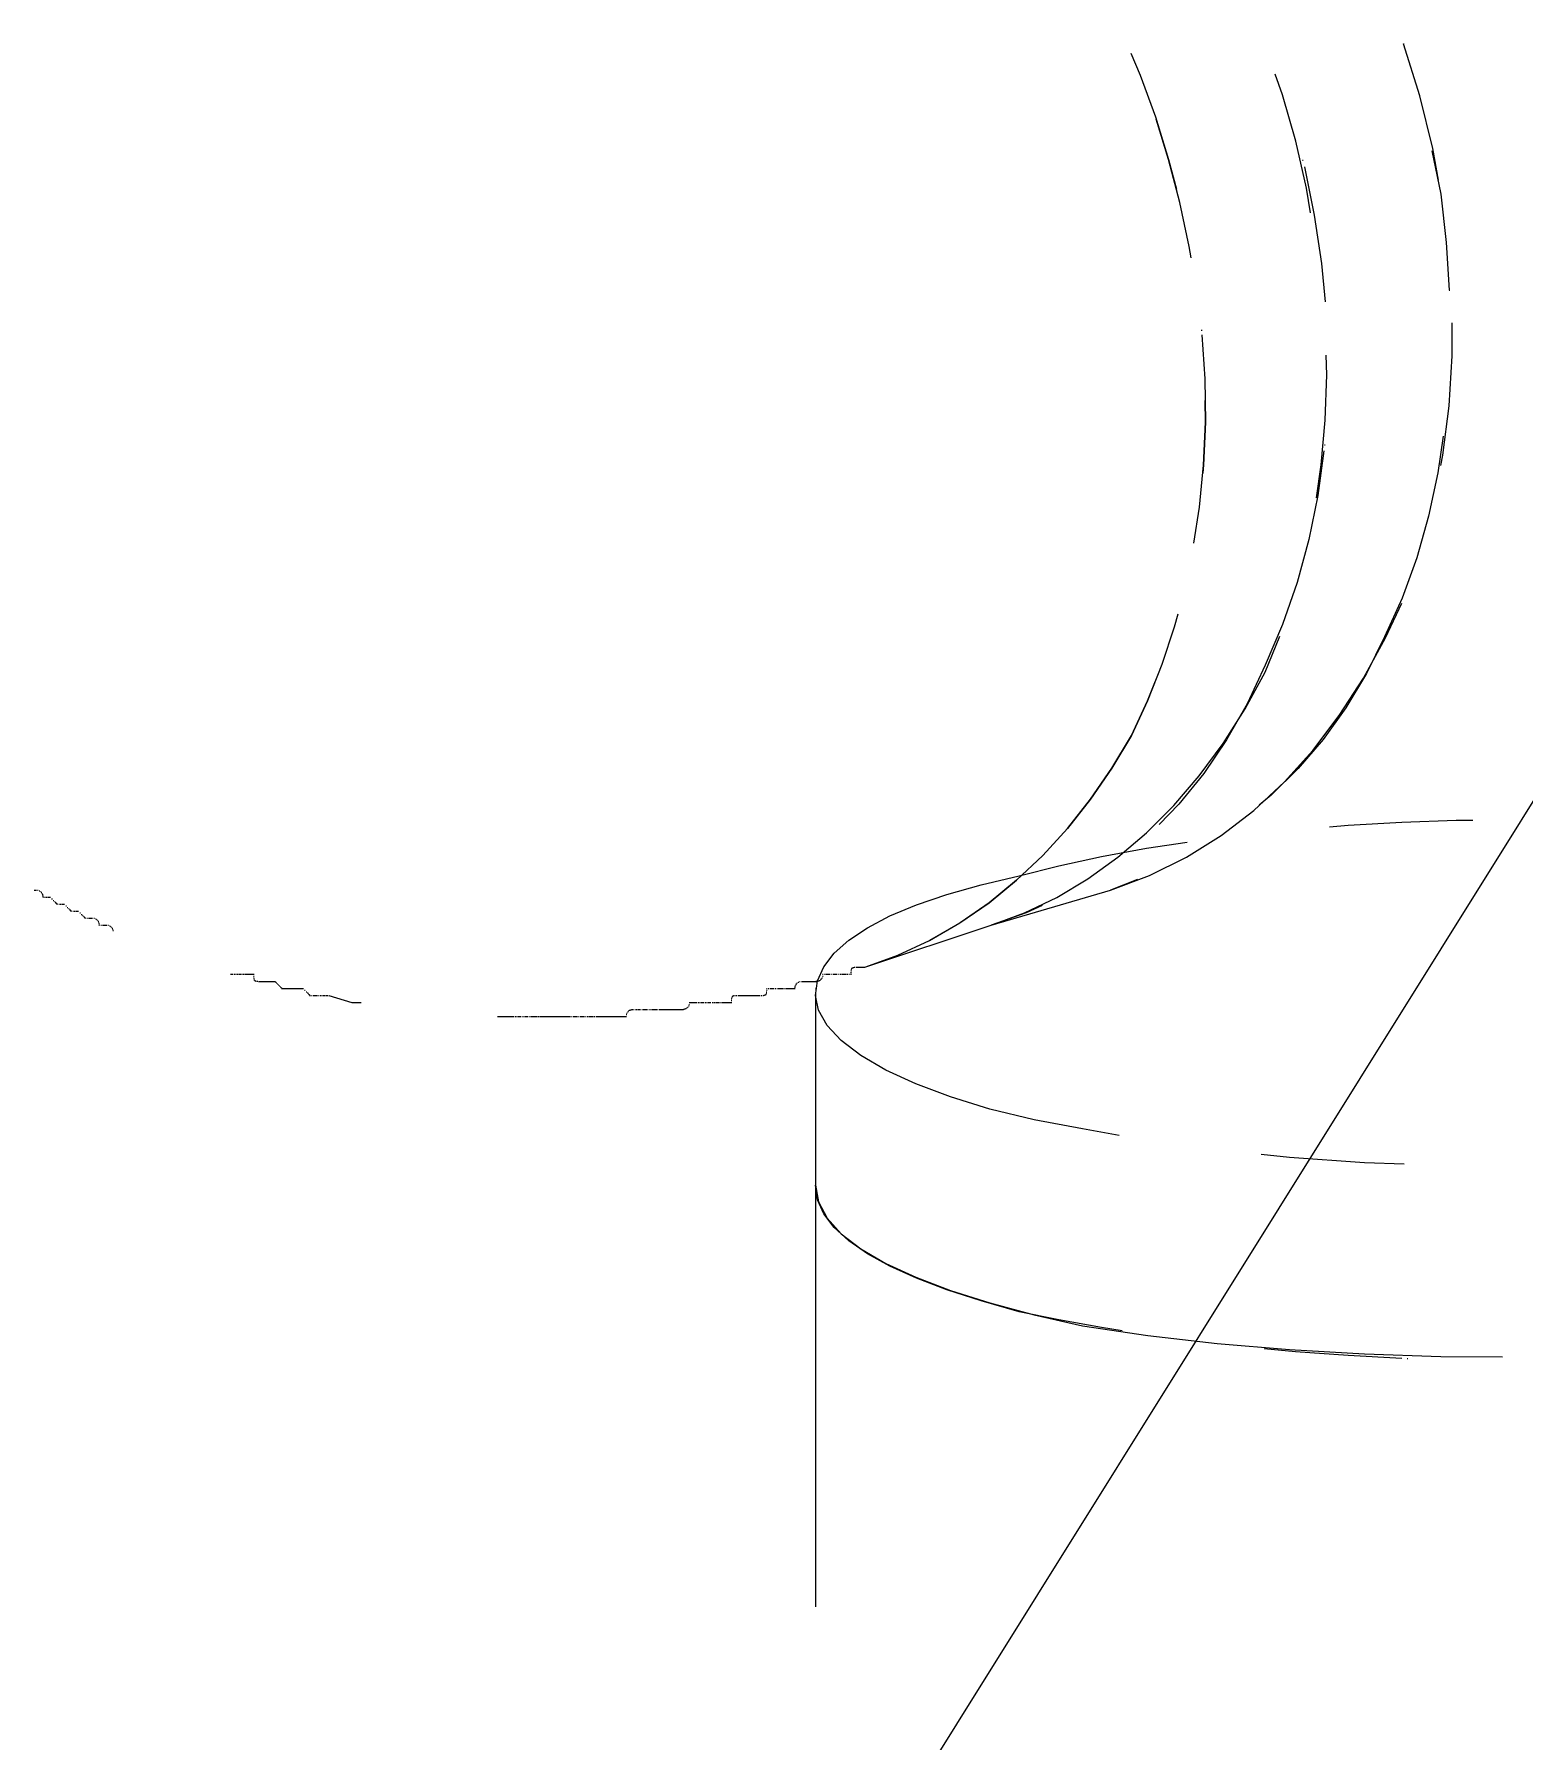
# Model space of a CAD drawing. Header units: metres. Extents: x 20 to 415, y 5 to 292.
# Drawn here: x 217.8 to 222.35, y 217.38 to 222.59 of the extents above; entities that cross this region are included whole.
import ezdxf

# ---------------------------------------------------------------- set-up
doc = ezdxf.new("R2010")
doc.units = ezdxf.units.M
doc.layers.add('ИЗОЛЯЦИЯ', color=3, linetype='Continuous')
doc.layers.add('ПОЗИЦИИ', color=1, linetype='Continuous')

msp = doc.modelspace()

# ---------------------------------------------------------------- linework, layer by layer
at = {"layer": 'ИЗОЛЯЦИЯ'}
for points in [[(221.1468, 222.5336), (221.175, 222.4666)], [(222.0288, 222.4035), (221.9792, 222.5619)], [(221.9792, 222.5619), (221.9814, 222.5619)], [(221.175, 222.4666), (221.2213, 222.3391)], [(221.61, 222.4059), (221.5875, 222.4698)], [(221.6508, 222.2651), (221.61, 222.4059)], [(222.0687, 222.2427), (222.0288, 222.4035)], [(221.2213, 222.3391), (221.2619, 222.2093)], [(221.2619, 222.2093), (221.2233, 222.3325)], [(221.6832, 222.121), (221.6508, 222.2651)], [(221.2619, 222.2093), (221.2855, 222.1187)], [(221.2964, 222.0771), (221.2619, 222.2093)], [(221.6712, 222.2065), (221.6733, 222.2065)], [(222.0661, 222.235), (222.0932, 222.103)], [(222.0867, 222.1453), (222.0687, 222.2427)], [(221.6766, 222.1861), (221.7068, 222.0386)], [(221.6952, 222.0461), (221.6832, 222.121)], [(222.0932, 222.103), (222.1093, 221.9558)], [(221.325, 221.9436), (221.2964, 222.0771)], [(221.7068, 222.0386), (221.7287, 221.8914)], [(222.1093, 221.9558), (222.1187, 221.81)], [(221.3308, 221.9086), (221.325, 221.9436)], [(221.7287, 221.8914), (221.7399, 221.7746)], [(222.1187, 221.81), (222.1209, 221.81)], [(221.3617, 221.6879), (221.3638, 221.6879)], [(222.1282, 221.6094), (222.1282, 221.71)], [(221.3634, 221.6738), (221.3724, 221.5394)], [(221.7448, 221.5516), (221.7431, 221.6115)], [(222.1185, 221.4563), (222.1282, 221.6094)], [(221.3724, 221.5394), (221.3742, 221.4065)], [(221.7405, 221.4132), (221.7448, 221.5516)], [(221.3742, 221.4065), (221.3733, 221.4733)], [(222.0992, 221.3061), (222.1185, 221.4563)], [(221.3742, 221.4065), (221.3686, 221.2756)], [(221.3686, 221.2756), (221.3742, 221.4065)], [(221.7283, 221.2767), (221.7405, 221.4132)], [(221.7365, 221.3196), (221.7178, 221.1825)], [(221.7377, 221.3374), (221.7399, 221.3374)], [(222.1007, 221.3642), (222.084, 221.2516)], [(221.3559, 221.1473), (221.3686, 221.2756)], [(221.3686, 221.2756), (221.366, 221.2509)], [(221.7133, 221.1754), (221.7283, 221.2767)], [(222.093, 221.2743), (222.0992, 221.3061)], [(222.084, 221.2516), (222.056, 221.12)], [(221.7178, 221.1825), (221.6905, 221.0483)], [(221.3389, 221.0376), (221.3559, 221.1473)], [(222.056, 221.12), (222.0198, 220.9925)], [(221.6905, 221.0483), (221.6547, 220.9172)], [(222.0198, 220.9925), (221.9749, 220.8693)], [(221.6547, 220.9172), (221.61, 220.7893)], [(221.9749, 220.8693), (221.9215, 220.7508)], [(221.9247, 220.7485), (221.9738, 220.8539)], [(221.2896, 220.8204), (221.2791, 220.7809)], [(221.2791, 220.7809), (221.2413, 220.6663)], [(221.61, 220.7893), (221.5566, 220.665)], [(221.5566, 220.6435), (221.6012, 220.7528)], [(221.8571, 220.6253), (221.9247, 220.7485)], [(221.9215, 220.7508), (221.8661, 220.6388)], [(221.2413, 220.6663), (221.1977, 220.5559)], [(221.4954, 220.531), (221.5566, 220.6435)], [(221.5566, 220.665), (221.5014, 220.5467)], [(221.1977, 220.5559), (221.2215, 220.6165)], [(221.783, 220.5105), (221.8571, 220.6253)], [(221.8661, 220.6388), (221.8036, 220.5345)], [(221.1977, 220.5559), (221.1488, 220.4503)], [(221.1488, 220.4503), (221.1977, 220.5559)], [(221.5014, 220.5467), (221.4387, 220.4362)], [(221.4282, 220.4252), (221.4954, 220.531)], [(221.7025, 220.4046), (221.783, 220.5105)], [(221.8036, 220.5345), (221.7339, 220.4379)], [(221.1488, 220.4503), (221.0883, 220.3501)], [(221.0883, 220.3501), (221.1488, 220.4503)], [(221.4387, 220.4362), (221.369, 220.334)], [(221.7339, 220.4379), (221.6577, 220.349)], [(221.3555, 220.3265), (221.4282, 220.4252)], [(221.6156, 220.3083), (221.7025, 220.4046)], [(221.0883, 220.3501), (221.0228, 220.2552)], [(221.0228, 220.2552), (221.0883, 220.3501)], [(221.369, 220.334), (221.2928, 220.2402)], [(221.6577, 220.349), (221.5755, 220.2679)], [(221.2773, 220.2357), (221.3555, 220.3265)], [(221.5222, 220.2213), (221.6156, 220.3083)], [(221.0228, 220.2552), (220.9524, 220.1662)], [(220.9524, 220.1664), (221.0228, 220.2552)], [(221.1945, 220.1526), (221.2773, 220.2357)], [(221.2928, 220.2402), (221.2331, 220.1784)], [(221.5755, 220.2679), (221.5388, 220.2374)], [(221.4224, 220.1445), (221.5222, 220.2213)], [(221.7536, 220.1715), (221.8103, 220.176)], [(221.8103, 220.176), (221.9745, 220.1853)], [(221.9745, 220.1853), (222.1406, 220.1909)], [(222.1406, 220.1909), (222.191, 220.1915)], [(220.8773, 220.0838), (220.9524, 220.1664)], [(220.9524, 220.1662), (220.8773, 220.0838)], [(221.1069, 220.078), (221.1945, 220.1526)], [(221.1947, 220.1056), (221.3183, 220.1245)], [(221.3162, 220.0782), (221.4224, 220.1445)], [(220.8773, 220.0838), (220.7974, 220.0078)], [(220.7974, 220.0078), (220.8773, 220.0838)], [(220.9262, 220.052), (221.0565, 220.0801)], [(221.0153, 220.0121), (221.1069, 220.078)], [(221.0565, 220.0801), (221.1947, 220.1056)], [(221.2035, 220.0226), (221.3162, 220.0782)], [(220.6888, 219.9943), (220.8054, 220.0211)], [(220.8054, 220.0211), (220.9262, 220.052)], [(221.0844, 219.9781), (221.2035, 220.0226)], [(217.7958, 219.9781), (217.7979, 219.9781)], [(217.7979, 219.9781), (217.8, 219.9781)], [(217.7992, 219.9781), (217.8014, 219.9781)], [(217.7998, 219.9781), (217.802, 219.9781)], [(217.8003, 219.9781), (217.8024, 219.9781)], [(217.8005, 219.9781), (217.8026, 219.9781)], [(217.8005, 219.9781), (217.8026, 219.9781)], [(217.8063, 219.9775), (217.8084, 219.9775)], [(217.811, 219.976), (217.8131, 219.976)], [(217.8146, 219.9736), (217.8168, 219.9736)], [(217.8172, 219.9706), (217.8194, 219.9706)], [(217.8194, 219.9674), (217.8215, 219.9674)], [(217.8207, 219.9642), (217.8228, 219.9642)], [(220.4911, 219.9329), (220.5841, 219.9646)], [(220.5841, 219.9646), (220.6888, 219.9943)], [(220.7974, 220.0078), (220.7131, 219.9389)], [(220.7131, 219.9389), (220.7974, 220.0078)], [(220.7195, 219.8708), (221.0844, 219.9781)], [(220.92, 219.9554), (221.0153, 220.0121)], [(221.1666, 220.0105), (221.0844, 219.9781)], [(217.8213, 219.9614), (217.8234, 219.9614)], [(217.8217, 219.959), (217.8239, 219.959)], [(217.822, 219.9573), (217.8241, 219.9573)], [(217.822, 219.9567), (217.8241, 219.9567)], [(217.8277, 219.9567), (217.8299, 219.9567)], [(217.8325, 219.9567), (217.8346, 219.9567)], [(217.8361, 219.9567), (217.8383, 219.9567)], [(217.8389, 219.9567), (217.8411, 219.9567)], [(217.8408, 219.9567), (217.843, 219.9567)], [(217.8421, 219.9567), (217.8443, 219.9567)], [(217.843, 219.9567), (217.8451, 219.9567)], [(217.8432, 219.9567), (217.8453, 219.9567)], [(217.8434, 219.9567), (217.8456, 219.9567)], [(217.8434, 219.9567), (217.8456, 219.9567)], [(217.8492, 219.9509), (217.8513, 219.9509)], [(217.8539, 219.9464), (217.8561, 219.9464)], [(217.8576, 219.9427), (217.8597, 219.9427)], [(217.8604, 219.9399), (217.8625, 219.9399)], [(217.8623, 219.938), (217.8644, 219.938)], [(217.8636, 219.9367), (217.8657, 219.9367)], [(217.8644, 219.9359), (217.8666, 219.9359)], [(217.8647, 219.9354), (217.8668, 219.9354)], [(217.8649, 219.9352), (217.867, 219.9352)], [(217.8649, 219.9352), (217.867, 219.9352)], [(217.8707, 219.9352), (217.8728, 219.9352)], [(217.8754, 219.9352), (217.8775, 219.9352)], [(217.879, 219.9352), (217.8812, 219.9352)], [(217.8818, 219.9352), (217.884, 219.9352)], [(217.8838, 219.9352), (217.8859, 219.9352)], [(217.885, 219.9352), (217.8872, 219.9352)], [(217.8857, 219.9352), (217.8878, 219.9352)], [(217.8861, 219.9352), (217.8883, 219.9352)], [(217.8864, 219.9352), (217.8885, 219.9352)], [(217.8864, 219.9352), (217.8885, 219.9352)], [(217.8921, 219.9294), (217.8943, 219.9294)], [(217.8969, 219.9249), (217.899, 219.9249)], [(217.9005, 219.9213), (217.9026, 219.9213)], [(217.9033, 219.9185), (217.9055, 219.9185)], [(217.9052, 219.9165), (217.9074, 219.9165)], [(217.9065, 219.9153), (217.9087, 219.9153)], [(217.9072, 219.9144), (217.9093, 219.9144)], [(217.9076, 219.914), (217.9097, 219.914)], [(217.9078, 219.914), (217.91, 219.914)], [(217.9078, 219.9138), (217.91, 219.9138)], [(217.9136, 219.9138), (217.9157, 219.9138)], [(217.9183, 219.9138), (217.9205, 219.9138)], [(217.922, 219.9138), (217.9241, 219.9138)], [(217.9248, 219.9138), (217.9269, 219.9138)], [(217.9267, 219.9138), (217.9288, 219.9138)], [(217.928, 219.9138), (217.9301, 219.9138)], [(217.9286, 219.9138), (217.9308, 219.9138)], [(217.9291, 219.9138), (217.9312, 219.9138)], [(217.9293, 219.9138), (217.9314, 219.9138)], [(217.9293, 219.9138), (217.9314, 219.9138)], [(220.4102, 219.899), (220.4911, 219.9329)], [(220.6242, 219.8775), (220.7131, 219.9389)], [(220.7131, 219.9389), (220.6244, 219.8775)], [(220.8212, 219.9082), (220.92, 219.9554)], [(220.8753, 219.9303), (220.827, 219.9082)], [(217.9351, 219.908), (217.9372, 219.908)], [(217.9398, 219.9032), (217.9419, 219.9032)], [(217.9434, 219.8998), (217.9456, 219.8998)], [(217.946, 219.897), (217.9482, 219.897)], [(217.9482, 219.8951), (217.9503, 219.8951)], [(217.9494, 219.8938), (217.9516, 219.8938)], [(217.9501, 219.8929), (217.9522, 219.8929)], [(217.9505, 219.8925), (217.9527, 219.8925)], [(217.9507, 219.8923), (217.9529, 219.8923)], [(217.9507, 219.8923), (217.9529, 219.8923)], [(217.9565, 219.8923), (217.9587, 219.8923)], [(217.9613, 219.8923), (217.9634, 219.8923)], [(217.9649, 219.8923), (217.967, 219.8923)], [(217.9677, 219.8923), (217.9698, 219.8923)], [(217.9696, 219.8923), (217.9718, 219.8923)], [(217.9709, 219.8923), (217.973, 219.8923)], [(217.9718, 219.8923), (217.9739, 219.8923)], [(217.972, 219.8923), (217.9741, 219.8923)], [(217.9722, 219.8923), (217.9743, 219.8923)], [(217.9722, 219.8923), (217.9743, 219.8923)], [(217.978, 219.8916), (217.9801, 219.8916)], [(217.9827, 219.8902), (217.9849, 219.8902)], [(217.9864, 219.8878), (217.9885, 219.8878)], [(217.9889, 219.8848), (217.9911, 219.8848)], [(217.9911, 219.8816), (217.9932, 219.8816)], [(217.9924, 219.8783), (217.9945, 219.8783)], [(217.993, 219.8756), (217.9952, 219.8756)], [(217.9934, 219.8732), (217.9956, 219.8732)], [(217.9937, 219.8715), (217.9958, 219.8715)], [(217.9937, 219.8708), (217.9958, 219.8708)], [(217.9995, 219.8708), (218.0016, 219.8708)], [(218.0042, 219.8708), (218.0063, 219.8708)], [(218.0078, 219.8708), (218.01, 219.8708)], [(218.0104, 219.8708), (218.0125, 219.8708)], [(218.0125, 219.8708), (218.0147, 219.8708)], [(218.0138, 219.8708), (218.016, 219.8708)], [(218.0145, 219.8708), (218.0166, 219.8708)], [(218.0149, 219.8708), (218.0171, 219.8708)], [(218.0151, 219.8708), (218.0173, 219.8708)], [(218.0151, 219.8708), (218.0173, 219.8708)], [(218.0209, 219.8704), (218.0231, 219.8704)], [(218.0256, 219.8687), (218.0278, 219.8687)], [(218.0293, 219.8663), (218.0314, 219.8663)], [(218.0321, 219.8633), (218.0342, 219.8633)], [(218.034, 219.8601), (218.0362, 219.8601)], [(220.2847, 219.8249), (220.3413, 219.8629)], [(220.3332, 219.742), (220.7195, 219.8708)], [(220.3413, 219.8629), (220.4102, 219.899)], [(220.5313, 219.8241), (220.6242, 219.8775)], [(220.6244, 219.8775), (220.5317, 219.8243)], [(220.827, 219.9082), (220.7195, 219.8708)], [(220.7195, 219.8708), (220.8212, 219.9082)], [(218.0353, 219.8571), (218.0374, 219.8571)], [(218.0362, 219.8541), (218.0383, 219.8541)], [(220.2404, 219.7852), (220.2847, 219.8249)], [(220.4343, 219.7788), (220.5313, 219.8241)], [(220.2087, 219.7436), (220.2404, 219.7852)], [(220.3332, 219.742), (220.4343, 219.7788)], [(218.3952, 219.7206), (218.3974, 219.7206)], [(218.3967, 219.7206), (218.3989, 219.7206)], [(218.3989, 219.7206), (218.401, 219.7206)], [(218.4002, 219.7206), (218.4023, 219.7206)], [(218.4008, 219.7206), (218.403, 219.7206)], [(218.4012, 219.7206), (218.4034, 219.7206)], [(218.4015, 219.7206), (218.4036, 219.7206)], [(218.4015, 219.7206), (218.4036, 219.7206)], [(218.4073, 219.7206), (218.4094, 219.7206)], [(218.4122, 219.7206), (218.4143, 219.7206)], [(218.4163, 219.7206), (218.4184, 219.7206)], [(218.4197, 219.7206), (218.4219, 219.7206)], [(218.4229, 219.7206), (218.4251, 219.7206)], [(218.4261, 219.7206), (218.4283, 219.7206)], [(218.4298, 219.7206), (218.432, 219.7206)], [(218.4339, 219.7206), (218.436, 219.7206)], [(218.4386, 219.7206), (218.4659, 219.7206)], [(218.4659, 219.7206), (218.468, 219.7206)], [(218.4659, 219.7148), (218.468, 219.7148)], [(218.4661, 219.7103), (218.4682, 219.7103)], [(218.4665, 219.7066), (218.4686, 219.7066)], [(218.4671, 219.7038), (218.4693, 219.7038)], [(220.1894, 219.7006), (220.2087, 219.7436)], [(220.1969, 219.7038), (220.199, 219.7038)], [(220.1997, 219.7066), (220.2018, 219.7066)], [(220.2022, 219.7103), (220.2044, 219.7103)], [(220.2038, 219.7148), (220.2059, 219.7148)], [(220.2044, 219.7206), (220.2065, 219.7206)], [(220.2102, 219.7206), (220.2123, 219.7206)], [(220.2149, 219.7206), (220.2171, 219.7206)], [(220.2186, 219.7206), (220.2207, 219.7206)], [(220.2213, 219.7206), (220.2235, 219.7206)], [(220.2233, 219.7206), (220.2254, 219.7206)], [(220.2246, 219.7206), (220.2267, 219.7206)], [(220.2254, 219.7206), (220.2276, 219.7206)], [(220.2256, 219.7206), (220.2278, 219.7206)], [(220.2258, 219.7206), (220.228, 219.7206)], [(220.2258, 219.7206), (220.228, 219.7206)], [(220.2317, 219.7206), (220.2338, 219.7206)], [(220.2364, 219.7206), (220.2385, 219.7206)], [(220.24, 219.7206), (220.2422, 219.7206)], [(220.2426, 219.7206), (220.2447, 219.7206)], [(220.2447, 219.7206), (220.2469, 219.7206)], [(220.246, 219.7206), (220.2482, 219.7206)], [(220.2467, 219.7206), (220.2488, 219.7206)], [(220.2471, 219.7206), (220.2492, 219.7206)], [(220.2473, 219.7206), (220.2495, 219.7206)], [(220.2473, 219.7206), (220.2495, 219.7206)], [(220.2531, 219.7206), (220.2553, 219.7206)], [(220.258, 219.7206), (220.2602, 219.7206)], [(220.2621, 219.7206), (220.2643, 219.7206)], [(220.2656, 219.7206), (220.2677, 219.7206)], [(220.2688, 219.7206), (220.2709, 219.7206)], [(220.272, 219.7206), (220.2742, 219.7206)], [(220.2757, 219.7206), (220.2778, 219.7206)], [(220.2795, 219.7206), (220.2817, 219.7206)], [(220.2845, 219.7206), (220.2866, 219.7206)], [(220.2902, 219.7264), (220.2924, 219.7264)], [(220.2902, 219.7206), (220.2924, 219.7206)], [(220.2905, 219.7311), (220.2926, 219.7311)], [(220.2909, 219.7348), (220.293, 219.7348)], [(220.2915, 219.7375), (220.2937, 219.7375)], [(220.293, 219.7395), (220.2952, 219.7395)], [(220.295, 219.7408), (220.2971, 219.7408)], [(220.2976, 219.7416), (220.2997, 219.7416)], [(220.3012, 219.742), (220.3033, 219.742)], [(220.3059, 219.742), (220.3332, 219.742)], [(218.4686, 219.7019), (218.4708, 219.7019)], [(218.4706, 219.7006), (218.4727, 219.7006)], [(218.4734, 219.6998), (218.4755, 219.6998)], [(218.4768, 219.6993), (218.479, 219.6993)], [(218.4815, 219.6991), (218.5303, 219.6991)], [(218.5303, 219.6991), (218.5324, 219.6991)], [(218.5309, 219.6985), (218.533, 219.6985)], [(218.5326, 219.697), (218.5348, 219.697)], [(218.535, 219.6946), (218.5371, 219.6946)], [(218.5377, 219.6916), (218.5399, 219.6916)], [(218.541, 219.6884), (218.5431, 219.6884)], [(218.5442, 219.6852), (218.5463, 219.6852)], [(218.5472, 219.6824), (218.5494, 219.6824)], [(218.5496, 219.68), (218.5517, 219.68)], [(218.5511, 219.6783), (218.5532, 219.6783)], [(218.5517, 219.6777), (218.5539, 219.6777)], [(218.5523, 219.6777), (218.5545, 219.6777)], [(218.5541, 219.6777), (218.5562, 219.6777)], [(218.5564, 219.6777), (218.5586, 219.6777)], [(218.5592, 219.6777), (218.5614, 219.6777)], [(218.5624, 219.6777), (218.5646, 219.6777)], [(218.5657, 219.6777), (218.5678, 219.6777)], [(218.5685, 219.6777), (218.5706, 219.6777)], [(218.571, 219.6777), (218.5732, 219.6777)], [(218.5725, 219.6777), (218.5747, 219.6777)], [(218.5732, 219.6777), (218.5753, 219.6777)], [(218.5738, 219.6777), (218.5759, 219.6777)], [(218.5753, 219.6777), (218.5775, 219.6777)], [(218.5779, 219.6777), (218.58, 219.6777)], [(218.5807, 219.6777), (218.5828, 219.6777)], [(218.5839, 219.6777), (218.5861, 219.6777)], [(218.5871, 219.6777), (218.5893, 219.6777)], [(218.5899, 219.6777), (218.5921, 219.6777)], [(218.5925, 219.6777), (218.5946, 219.6777)], [(218.594, 219.6777), (218.5961, 219.6777)], [(218.5946, 219.6777), (218.5968, 219.6777)], [(218.5953, 219.6777), (218.5974, 219.6777)], [(218.5968, 219.6777), (218.5989, 219.6777)], [(218.5993, 219.6777), (218.6015, 219.6777)], [(218.6021, 219.6777), (218.6043, 219.6777)], [(218.6054, 219.6777), (218.6075, 219.6777)], [(218.6086, 219.6777), (218.6107, 219.6777)], [(218.6116, 219.6777), (218.6137, 219.6777)], [(218.6139, 219.6777), (218.6161, 219.6777)], [(218.6155, 219.6777), (218.6176, 219.6777)], [(218.6161, 219.6777), (218.6182, 219.6777)], [(218.6219, 219.6719), (218.6241, 219.6719)], [(218.6266, 219.6673), (218.6288, 219.6673)], [(218.6303, 219.6637), (218.6324, 219.6637)], [(218.6331, 219.6609), (218.6352, 219.6609)], [(218.635, 219.659), (218.6371, 219.659)], [(218.6363, 219.6577), (218.6384, 219.6577)], [(218.6369, 219.6568), (218.6391, 219.6568)], [(218.6373, 219.6564), (218.6395, 219.6564)], [(218.6376, 219.6564), (218.6397, 219.6564)], [(218.6376, 219.6562), (218.6397, 219.6562)], [(218.6434, 219.6562), (218.6455, 219.6562)], [(218.6481, 219.6562), (218.6502, 219.6562)], [(218.6517, 219.6562), (218.6539, 219.6562)], [(218.6545, 219.6562), (218.6567, 219.6562)], [(218.6564, 219.6562), (218.6586, 219.6562)], [(218.6577, 219.6562), (218.6599, 219.6562)], [(218.6584, 219.6562), (218.6605, 219.6562)], [(218.6588, 219.6564), (218.661, 219.6564)], [(218.659, 219.6564), (218.6612, 219.6564)], [(218.659, 219.6562), (218.6612, 219.6562)], [(218.6648, 219.6562), (218.667, 219.6562)], [(218.6697, 219.6562), (218.6719, 219.6562)], [(218.6738, 219.6562), (218.676, 219.6562)], [(218.6773, 219.6562), (218.6794, 219.6562)], [(218.6805, 219.6562), (218.6826, 219.6562)], [(218.6839, 219.6562), (218.6861, 219.6562)], [(218.6874, 219.6562), (218.6895, 219.6562)], [(218.6914, 219.6564), (218.6936, 219.6564)], [(218.6962, 219.6564), (218.7663, 219.6347)], [(219.9269, 219.6517), (219.929, 219.6517)], [(219.9282, 219.6536), (219.9303, 219.6536)], [(219.9301, 219.6549), (219.9322, 219.6549)], [(219.9327, 219.6558), (219.9348, 219.6558)], [(219.9363, 219.6562), (219.9385, 219.6562)], [(219.941, 219.6562), (219.9432, 219.6562)], [(219.9468, 219.6562), (219.949, 219.6562)], [(219.9475, 219.6562), (219.9496, 219.6562)], [(219.9492, 219.6562), (219.9513, 219.6562)], [(219.9516, 219.6562), (219.9537, 219.6562)], [(219.9544, 219.6562), (219.9565, 219.6562)], [(219.9576, 219.6562), (219.9597, 219.6562)], [(219.9608, 219.6562), (219.9629, 219.6562)], [(219.9638, 219.6562), (219.9659, 219.6562)], [(219.9661, 219.6564), (219.9683, 219.6564)], [(219.9676, 219.6564), (219.9698, 219.6564)], [(219.9683, 219.6562), (219.9704, 219.6562)], [(219.9689, 219.6562), (219.9711, 219.6562)], [(219.9707, 219.6562), (219.9728, 219.6562)], [(219.973, 219.6562), (219.9752, 219.6562)], [(219.9758, 219.6562), (219.978, 219.6562)], [(219.979, 219.6562), (219.9812, 219.6562)], [(219.9822, 219.6562), (219.9844, 219.6562)], [(219.9852, 219.6562), (219.9874, 219.6562)], [(219.9876, 219.6564), (219.9898, 219.6564)], [(219.9893, 219.6564), (219.9915, 219.6564)], [(219.9898, 219.6562), (219.9919, 219.6562)], [(219.9904, 219.6562), (219.9926, 219.6562)], [(219.9921, 219.6562), (219.9943, 219.6562)], [(219.9945, 219.6562), (219.9966, 219.6562)], [(219.9973, 219.6562), (219.9994, 219.6562)], [(220.0005, 219.6562), (220.0026, 219.6562)], [(220.0037, 219.6562), (220.0059, 219.6562)], [(220.0067, 219.6562), (220.0089, 219.6562)], [(220.0091, 219.6564), (220.0112, 219.6564)], [(220.0106, 219.6564), (220.0127, 219.6564)], [(220.0112, 219.6562), (220.0134, 219.6562)], [(220.017, 219.6564), (220.0192, 219.6564)], [(220.0217, 219.6564), (220.0239, 219.6564)], [(220.0254, 219.6568), (220.0275, 219.6568)], [(220.0282, 219.6577), (220.0303, 219.6577)], [(220.0301, 219.659), (220.0322, 219.659)], [(220.0314, 219.6609), (220.0335, 219.6609)], [(220.032, 219.6637), (220.0342, 219.6637)], [(220.0325, 219.6673), (220.0346, 219.6673)], [(220.0327, 219.6777), (220.0348, 219.6777)], [(220.0327, 219.6719), (220.0348, 219.6719)], [(220.0385, 219.6777), (220.0406, 219.6777)], [(220.0432, 219.6777), (220.0453, 219.6777)], [(220.0468, 219.6777), (220.049, 219.6777)], [(220.0496, 219.6777), (220.0518, 219.6777)], [(220.0516, 219.6777), (220.0537, 219.6777)], [(220.0529, 219.6777), (220.055, 219.6777)], [(220.0535, 219.6777), (220.0556, 219.6777)], [(220.0539, 219.6777), (220.0561, 219.6777)], [(220.0542, 219.6777), (220.0563, 219.6777)], [(220.0542, 219.6777), (220.0563, 219.6777)], [(220.0599, 219.6777), (220.0621, 219.6777)], [(220.0649, 219.6777), (220.067, 219.6777)], [(220.069, 219.6777), (220.0711, 219.6777)], [(220.0724, 219.6777), (220.0745, 219.6777)], [(220.0756, 219.6777), (220.0778, 219.6777)], [(220.0788, 219.6777), (220.081, 219.6777)], [(220.0825, 219.6777), (220.0846, 219.6777)], [(220.0866, 219.6777), (220.0887, 219.6777)], [(220.0913, 219.6777), (220.1185, 219.6777)], [(220.1185, 219.6783), (220.1207, 219.6783)], [(220.1185, 219.6777), (220.1207, 219.6777)], [(220.1188, 219.68), (220.1209, 219.68)], [(220.1192, 219.6824), (220.1213, 219.6824)], [(220.12, 219.6852), (220.1222, 219.6852)], [(220.1213, 219.6884), (220.1235, 219.6884)], [(220.1233, 219.6916), (220.1254, 219.6916)], [(220.1258, 219.6946), (220.128, 219.6946)], [(220.1295, 219.697), (220.1316, 219.697)], [(220.1342, 219.6985), (220.1363, 219.6985)], [(220.14, 219.6991), (220.1422, 219.6991)], [(220.1406, 219.6991), (220.1428, 219.6991)], [(220.1424, 219.6991), (220.1445, 219.6991)], [(220.1447, 219.6991), (220.1469, 219.6991)], [(220.1475, 219.6991), (220.1497, 219.6991)], [(220.1507, 219.6991), (220.1529, 219.6991)], [(220.1539, 219.6991), (220.1561, 219.6991)], [(220.157, 219.6991), (220.1591, 219.6991)], [(220.1593, 219.6991), (220.1615, 219.6991)], [(220.1608, 219.6991), (220.163, 219.6991)], [(220.1615, 219.6991), (220.1636, 219.6991)], [(220.1621, 219.6991), (220.1642, 219.6991)], [(220.1638, 219.6991), (220.166, 219.6991)], [(220.1662, 219.6991), (220.1683, 219.6991)], [(220.169, 219.6991), (220.1711, 219.6991)], [(220.1722, 219.6991), (220.1743, 219.6991)], [(220.1754, 219.6991), (220.1776, 219.6991)], [(220.1784, 219.6991), (220.1806, 219.6991)], [(220.1808, 219.6991), (220.1829, 219.6991)], [(220.1825, 219.6991), (220.1847, 219.6991)], [(220.1829, 219.6562), (220.1894, 219.7006)], [(220.1829, 219.6991), (220.1851, 219.6991)], [(220.1829, 219.6991), (220.1851, 219.6991)], [(220.1829, 219.6777), (220.1851, 219.6777)], [(220.1829, 219.677), (220.1851, 219.677)], [(220.1829, 219.6755), (220.1851, 219.6755)], [(220.1829, 219.6732), (220.1851, 219.6732)], [(220.1829, 219.6702), (220.1851, 219.6702)], [(220.1829, 219.6669), (220.1851, 219.6669)], [(220.1829, 219.6637), (220.1851, 219.6637)], [(220.1829, 219.6609), (220.1851, 219.6609)], [(220.1829, 219.6585), (220.1851, 219.6585)], [(220.1829, 219.6568), (220.1851, 219.6568)], [(220.1919, 219.6107), (220.1829, 219.6562)], [(220.1829, 219.6562), (220.1829, 219.0767)], [(220.1836, 219.6993), (220.1857, 219.6993)], [(220.1853, 219.6993), (220.1874, 219.6993)], [(220.1876, 219.6998), (220.1898, 219.6998)], [(220.1904, 219.7006), (220.1926, 219.7006)], [(220.1937, 219.7019), (220.1958, 219.7019)], [(218.7663, 219.6347), (218.7685, 219.6347)], [(218.767, 219.6347), (218.7691, 219.6347)], [(218.7687, 219.6347), (218.7709, 219.6347)], [(218.7711, 219.6347), (218.7732, 219.6347)], [(218.7739, 219.6347), (218.776, 219.6347)], [(218.7771, 219.6347), (218.7792, 219.6347)], [(218.7803, 219.6347), (218.7824, 219.6347)], [(218.7831, 219.6347), (218.7852, 219.6347)], [(218.7857, 219.6347), (218.7878, 219.6347)], [(218.7871, 219.6347), (218.7893, 219.6347)], [(218.7878, 219.6347), (218.79, 219.6347)], [(218.7885, 219.6347), (218.7906, 219.6347)], [(218.79, 219.6347), (218.7921, 219.6347)], [(218.7925, 219.6347), (218.7947, 219.6347)], [(219.6058, 219.6023), (219.6079, 219.6023)], [(219.6081, 219.606), (219.6103, 219.606)], [(219.6109, 219.6088), (219.6131, 219.6088)], [(219.6141, 219.6107), (219.6163, 219.6107)], [(219.6174, 219.612), (219.6195, 219.612)], [(219.6204, 219.6129), (219.6225, 219.6129)], [(219.6227, 219.6131), (219.6249, 219.6131)], [(219.6242, 219.6133), (219.6264, 219.6133)], [(219.6249, 219.6133), (219.627, 219.6133)], [(219.6307, 219.6133), (219.6328, 219.6133)], [(219.6354, 219.6133), (219.6375, 219.6133)], [(219.639, 219.6133), (219.6412, 219.6133)], [(219.6418, 219.6133), (219.644, 219.6133)], [(219.6438, 219.6133), (219.6459, 219.6133)], [(219.6451, 219.6133), (219.6472, 219.6133)], [(219.6459, 219.6133), (219.6481, 219.6133)], [(219.6461, 219.6133), (219.6483, 219.6133)], [(219.6463, 219.6133), (219.6485, 219.6133)], [(219.6463, 219.6133), (219.6485, 219.6133)], [(219.6521, 219.6133), (219.6543, 219.6133)], [(219.6568, 219.6133), (219.659, 219.6133)], [(219.6605, 219.6133), (219.6627, 219.6133)], [(219.6631, 219.6133), (219.6652, 219.6133)], [(219.6652, 219.6133), (219.6674, 219.6133)], [(219.6665, 219.6133), (219.6687, 219.6133)], [(219.6674, 219.6133), (219.6695, 219.6133)], [(219.6676, 219.6133), (219.6697, 219.6133)], [(219.6678, 219.6133), (219.6699, 219.6133)], [(219.6678, 219.6133), (219.6699, 219.6133)], [(219.6736, 219.6133), (219.6757, 219.6133)], [(219.6785, 219.6133), (219.6807, 219.6133)], [(219.6824, 219.6133), (219.6845, 219.6133)], [(219.6861, 219.6133), (219.6882, 219.6133)], [(219.6893, 219.6133), (219.6914, 219.6133)], [(219.6925, 219.6133), (219.6946, 219.6133)], [(219.6961, 219.6133), (219.6983, 219.6133)], [(219.7, 219.6133), (219.7021, 219.6133)], [(219.7049, 219.6133), (219.7537, 219.6133)], [(219.7537, 219.6133), (219.7558, 219.6133)], [(219.7543, 219.6133), (219.7564, 219.6133)], [(219.7558, 219.6133), (219.758, 219.6133)], [(219.7584, 219.6133), (219.7605, 219.6133)], [(219.7612, 219.6133), (219.7633, 219.6133)], [(219.7644, 219.6133), (219.7665, 219.6133)], [(219.7676, 219.6133), (219.7697, 219.6133)], [(219.7706, 219.6133), (219.7728, 219.6133)], [(219.773, 219.6133), (219.7751, 219.6133)], [(219.7745, 219.6133), (219.7766, 219.6133)], [(219.7751, 219.6133), (219.7773, 219.6133)], [(219.7758, 219.6133), (219.7779, 219.6133)], [(219.7775, 219.6135), (219.7796, 219.6135)], [(219.7798, 219.6139), (219.782, 219.6139)], [(219.7826, 219.6148), (219.7848, 219.6148)], [(219.7859, 219.616), (219.788, 219.616)], [(219.7891, 219.618), (219.7912, 219.618)], [(219.7921, 219.6208), (219.7942, 219.6208)], [(219.7944, 219.6244), (219.7966, 219.6244)], [(219.7962, 219.6289), (219.7983, 219.6289)], [(219.7966, 219.6347), (219.7987, 219.6347)], [(219.7972, 219.6347), (219.7994, 219.6347)], [(219.799, 219.6347), (219.8011, 219.6347)], [(219.8013, 219.6347), (219.8035, 219.6347)], [(219.8041, 219.6347), (219.8062, 219.6347)], [(219.8073, 219.6347), (219.8095, 219.6347)], [(219.8105, 219.6347), (219.8127, 219.6347)], [(219.8136, 219.6347), (219.8157, 219.6347)], [(219.8159, 219.6347), (219.8181, 219.6347)], [(219.8174, 219.6347), (219.8196, 219.6347)], [(219.8181, 219.6347), (219.8202, 219.6347)], [(219.8238, 219.6347), (219.826, 219.6347)], [(219.8286, 219.6347), (219.8307, 219.6347)], [(219.8322, 219.6347), (219.8344, 219.6347)], [(219.835, 219.6347), (219.8372, 219.6347)], [(219.8369, 219.6347), (219.8391, 219.6347)], [(219.8382, 219.6347), (219.8404, 219.6347)], [(219.8389, 219.6347), (219.841, 219.6347)], [(219.8393, 219.6347), (219.8415, 219.6347)], [(219.8395, 219.6347), (219.8417, 219.6347)], [(219.8395, 219.6347), (219.8417, 219.6347)], [(219.8453, 219.6347), (219.8475, 219.6347)], [(219.85, 219.6347), (219.8522, 219.6347)], [(219.8537, 219.6347), (219.8558, 219.6347)], [(219.8565, 219.6347), (219.8586, 219.6347)], [(219.8584, 219.6347), (219.8606, 219.6347)], [(219.8597, 219.6347), (219.8618, 219.6347)], [(219.8603, 219.6347), (219.8625, 219.6347)], [(219.8608, 219.6347), (219.8629, 219.6347)], [(219.861, 219.6347), (219.8631, 219.6347)], [(219.861, 219.6347), (219.8631, 219.6347)], [(219.8668, 219.6347), (219.8689, 219.6347)], [(219.8717, 219.6347), (219.8739, 219.6347)], [(219.8756, 219.6347), (219.8777, 219.6347)], [(219.8792, 219.6347), (219.8814, 219.6347)], [(219.8824, 219.6347), (219.8846, 219.6347)], [(219.8857, 219.6347), (219.8878, 219.6347)], [(219.8893, 219.6347), (219.8914, 219.6347)], [(219.8934, 219.6347), (219.8955, 219.6347)], [(219.8981, 219.6347), (219.9254, 219.6347)], [(219.9254, 219.6405), (219.9275, 219.6405)], [(219.9254, 219.6347), (219.9275, 219.6347)], [(219.9256, 219.6453), (219.9277, 219.6453)], [(219.926, 219.6489), (219.9282, 219.6489)], [(220.2183, 219.5643), (220.1919, 219.6107)], [(219.2113, 219.5918), (219.2134, 219.5918)], [(219.2126, 219.5918), (219.2147, 219.5918)], [(219.2149, 219.5918), (219.2171, 219.5918)], [(219.2167, 219.5918), (219.2188, 219.5918)], [(219.2171, 219.5918), (219.2192, 219.5918)], [(219.2177, 219.5918), (219.2199, 219.5918)], [(219.2194, 219.5918), (219.2216, 219.5918)], [(219.2218, 219.5918), (219.2239, 219.5918)], [(219.2246, 219.5918), (219.2267, 219.5918)], [(219.2278, 219.5918), (219.23, 219.5918)], [(219.231, 219.5918), (219.2332, 219.5918)], [(219.2338, 219.5918), (219.236, 219.5918)], [(219.2364, 219.5918), (219.2385, 219.5918)], [(219.2379, 219.5918), (219.2401, 219.5918)], [(219.2385, 219.5918), (219.2407, 219.5918)], [(219.2392, 219.5918), (219.2413, 219.5918)], [(219.2409, 219.5918), (219.243, 219.5918)], [(219.2432, 219.5918), (219.2454, 219.5918)], [(219.2461, 219.5918), (219.2482, 219.5918)], [(219.2493, 219.5918), (219.2514, 219.5918)], [(219.2525, 219.5918), (219.2546, 219.5918)], [(219.2555, 219.5918), (219.2576, 219.5918)], [(219.2578, 219.5918), (219.26, 219.5918)], [(219.2594, 219.5918), (219.2615, 219.5918)], [(219.26, 219.5918), (219.2621, 219.5918)], [(219.2658, 219.5918), (219.268, 219.5918)], [(219.2705, 219.5918), (219.2727, 219.5918)], [(219.2742, 219.5918), (219.2763, 219.5918)], [(219.2767, 219.5918), (219.2789, 219.5918)], [(219.2789, 219.5918), (219.281, 219.5918)], [(219.2802, 219.5918), (219.2823, 219.5918)], [(219.2808, 219.5918), (219.283, 219.5918)], [(219.2812, 219.5918), (219.2834, 219.5918)], [(219.2815, 219.5918), (219.2836, 219.5918)], [(219.2815, 219.5918), (219.2836, 219.5918)], [(219.2873, 219.5918), (219.2894, 219.5918)], [(219.292, 219.5918), (219.2941, 219.5918)], [(219.2956, 219.5918), (219.2978, 219.5918)], [(219.2984, 219.5918), (219.3006, 219.5918)], [(219.3003, 219.5918), (219.3025, 219.5918)], [(219.3016, 219.5918), (219.3038, 219.5918)], [(219.3023, 219.5918), (219.3044, 219.5918)], [(219.3027, 219.5918), (219.3049, 219.5918)], [(219.3029, 219.5918), (219.3051, 219.5918)], [(219.3029, 219.5918), (219.3051, 219.5918)], [(219.3087, 219.5918), (219.3109, 219.5918)], [(219.3136, 219.5918), (219.3158, 219.5918)], [(219.3177, 219.5918), (219.3199, 219.5918)], [(219.3212, 219.5918), (219.3233, 219.5918)], [(219.3244, 219.5918), (219.3265, 219.5918)], [(219.3278, 219.5918), (219.33, 219.5918)], [(219.3313, 219.5918), (219.3334, 219.5918)], [(219.3351, 219.5918), (219.3373, 219.5918)], [(219.3401, 219.5918), (219.3673, 219.5918)], [(219.3673, 219.5918), (219.3695, 219.5918)], [(219.368, 219.5918), (219.3701, 219.5918)], [(219.3695, 219.5918), (219.3716, 219.5918)], [(219.372, 219.5918), (219.3742, 219.5918)], [(219.3748, 219.5918), (219.377, 219.5918)], [(219.378, 219.5918), (219.3802, 219.5918)], [(219.3813, 219.5918), (219.3834, 219.5918)], [(219.3843, 219.5918), (219.3864, 219.5918)], [(219.3866, 219.5918), (219.3888, 219.5918)], [(219.3881, 219.5918), (219.3903, 219.5918)], [(219.3888, 219.5918), (219.3909, 219.5918)], [(219.3894, 219.5918), (219.3916, 219.5918)], [(219.3911, 219.5918), (219.3933, 219.5918)], [(219.3935, 219.5918), (219.3957, 219.5918)], [(219.3963, 219.5918), (219.3984, 219.5918)], [(219.3995, 219.5918), (219.4017, 219.5918)], [(219.4027, 219.5918), (219.4049, 219.5918)], [(219.4057, 219.5918), (219.4079, 219.5918)], [(219.4081, 219.5918), (219.4102, 219.5918)], [(219.4098, 219.5918), (219.412, 219.5918)], [(219.4102, 219.5918), (219.4124, 219.5918)], [(219.4109, 219.5918), (219.413, 219.5918)], [(219.4126, 219.5918), (219.4148, 219.5918)], [(219.415, 219.5918), (219.4171, 219.5918)], [(219.4178, 219.5918), (219.4199, 219.5918)], [(219.421, 219.5918), (219.4231, 219.5918)], [(219.4242, 219.5918), (219.4263, 219.5918)], [(219.4272, 219.5918), (219.4293, 219.5918)], [(219.4296, 219.5918), (219.4317, 219.5918)], [(219.4311, 219.5918), (219.4332, 219.5918)], [(219.4317, 219.5918), (219.4339, 219.5918)], [(219.4375, 219.5918), (219.4396, 219.5918)], [(219.4422, 219.5918), (219.4444, 219.5918)], [(219.4459, 219.5918), (219.448, 219.5918)], [(219.4487, 219.5918), (219.4508, 219.5918)], [(219.4506, 219.5918), (219.4527, 219.5918)], [(219.4519, 219.5918), (219.454, 219.5918)], [(219.4527, 219.5918), (219.4549, 219.5918)], [(219.453, 219.5918), (219.4551, 219.5918)], [(219.4532, 219.5918), (219.4553, 219.5918)], [(219.4532, 219.5918), (219.4553, 219.5918)], [(219.459, 219.5918), (219.4611, 219.5918)], [(219.4637, 219.5918), (219.4658, 219.5918)], [(219.4673, 219.5918), (219.4695, 219.5918)], [(219.4699, 219.5918), (219.4721, 219.5918)], [(219.4721, 219.5918), (219.4742, 219.5918)], [(219.4733, 219.5918), (219.4755, 219.5918)], [(219.4742, 219.5918), (219.4764, 219.5918)], [(219.4744, 219.5918), (219.4766, 219.5918)], [(219.4746, 219.5918), (219.4768, 219.5918)], [(219.4746, 219.5918), (219.4768, 219.5918)], [(219.4804, 219.5918), (219.4826, 219.5918)], [(219.4854, 219.5918), (219.4875, 219.5918)], [(219.4895, 219.5918), (219.4916, 219.5918)], [(219.4929, 219.5918), (219.495, 219.5918)], [(219.4961, 219.5918), (219.4983, 219.5918)], [(219.4993, 219.5918), (219.5015, 219.5918)], [(219.503, 219.5918), (219.5051, 219.5918)], [(219.5068, 219.5918), (219.509, 219.5918)], [(219.5118, 219.5918), (219.5605, 219.5918)], [(219.5605, 219.5918), (219.5626, 219.5918)], [(219.5611, 219.5918), (219.5633, 219.5918)], [(219.5626, 219.5918), (219.5648, 219.5918)], [(219.5652, 219.5918), (219.5673, 219.5918)], [(219.568, 219.5918), (219.5702, 219.5918)], [(219.5712, 219.5918), (219.5734, 219.5918)], [(219.5744, 219.5918), (219.5766, 219.5918)], [(219.5774, 219.5918), (219.5796, 219.5918)], [(219.5798, 219.5918), (219.5819, 219.5918)], [(219.5813, 219.5918), (219.5835, 219.5918)], [(219.5819, 219.5918), (219.5841, 219.5918)], [(219.5826, 219.5918), (219.5847, 219.5918)], [(219.5843, 219.5918), (219.5864, 219.5918)], [(219.5867, 219.5918), (219.5888, 219.5918)], [(219.5895, 219.5918), (219.5916, 219.5918)], [(219.5927, 219.5918), (219.5948, 219.5918)], [(219.5959, 219.5918), (219.5981, 219.5918)], [(219.5989, 219.5918), (219.601, 219.5918)], [(219.6013, 219.5918), (219.6034, 219.5918)], [(219.6028, 219.5918), (219.6049, 219.5918)], [(219.6034, 219.5918), (219.6056, 219.5918)], [(219.6041, 219.5976), (219.6062, 219.5976)], [(220.2617, 219.5182), (220.2183, 219.5643)], [(220.3216, 219.4725), (220.2617, 219.5182)], [(220.3976, 219.4282), (220.3216, 219.4725)], [(220.489, 219.3857), (220.3976, 219.4282)], [(220.5952, 219.3461), (220.489, 219.3857)], [(220.7159, 219.3093), (220.5952, 219.3461)], [(220.8506, 219.2767), (220.7159, 219.3093)], [(220.9985, 219.2484), (220.8506, 219.2767)], [(221.1106, 219.2286), (220.9985, 219.2484)], [(221.6315, 219.1615), (221.5444, 219.1705)], [(221.8599, 219.1454), (221.6315, 219.1615)], [(221.9811, 219.1404), (221.8599, 219.1454)], [(220.1829, 219.0767), (220.1919, 219.0258)], [(220.1894, 219.0322), (220.1829, 219.0767)], [(220.1829, 219.0767), (220.1829, 217.7889)], [(220.2087, 218.9891), (220.1894, 219.0322)], [(220.1919, 219.0258), (220.2183, 218.9764)], [(220.2404, 218.9473), (220.2087, 218.9891)], [(220.2183, 218.9764), (220.2617, 218.9286)], [(220.2847, 218.9067), (220.2404, 218.9473)], [(220.2617, 218.9286), (220.3218, 218.8824)], [(220.3413, 218.8674), (220.2847, 218.9067)], [(220.3218, 218.8824), (220.3976, 218.838)], [(220.4102, 218.8294), (220.3413, 218.8674)], [(220.3976, 218.838), (220.489, 218.7955)], [(220.4911, 218.7927), (220.4102, 218.8294)], [(220.489, 218.7955), (220.5952, 218.7552)], [(220.5841, 218.7573), (220.4911, 218.7927)], [(220.6888, 218.7232), (220.5841, 218.7573)], [(220.5952, 218.7552), (220.7159, 218.717)], [(220.8054, 218.6903), (220.6888, 218.7232)], [(220.7159, 218.717), (220.8506, 218.6809)], [(220.9262, 218.6652), (220.8054, 218.6903)], [(220.8506, 218.6809), (220.9985, 218.6474)], [(221.0565, 218.6418), (220.9262, 218.6652)], [(220.9985, 218.6474), (221.1984, 218.6178)], [(221.1198, 218.6317), (221.0565, 218.6418)], [(221.1984, 218.6178), (221.4102, 218.5935)], [(221.4102, 218.5935), (221.6315, 218.5747)], [(221.6491, 218.5682), (221.5542, 218.5772)], [(221.6315, 218.5747), (221.8599, 218.5613)], [(221.8103, 218.5564), (221.6491, 218.5682)], [(221.9745, 218.5476), (221.8103, 218.5564)], [(221.8599, 218.5613), (222.0932, 218.5536)], [(221.991, 218.547), (221.9931, 218.547)], [(222.0932, 218.5536), (222.2814, 218.5521)]]:
    msp.add_lwpolyline(points, dxfattribs=at)
at = {"layer": 'ПОЗИЦИИ', "lineweight": 20}
msp.add_lwpolyline([(216.4268, 210.7317), (225.0488, 224.5269)], dxfattribs=at)

doc.saveas('drawing.dxf')
